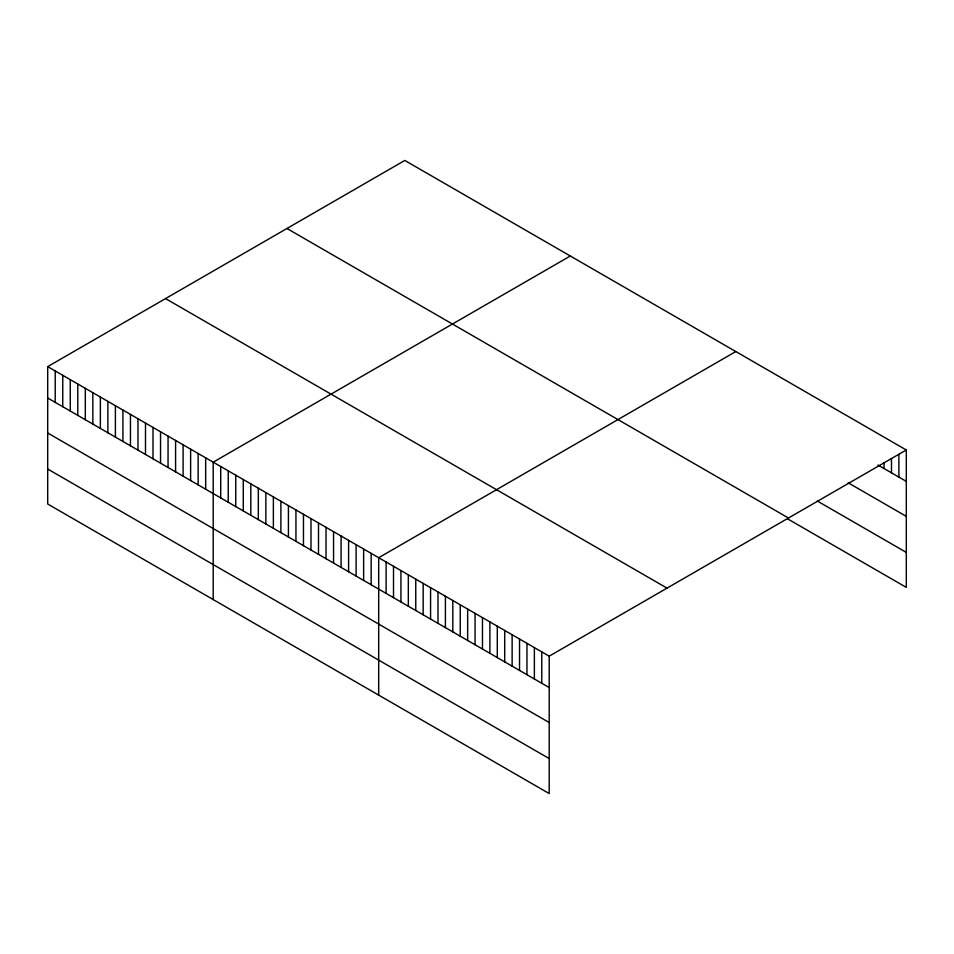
<?xml version="1.0" encoding="UTF-8"?>
<svg xmlns="http://www.w3.org/2000/svg" width="954" height="954" viewBox="0 0 954 954"><rect width="100%" height="100%" fill="white"/><g stroke="black" fill="none" stroke-linecap="round" stroke-linejoin="round"><path stroke-width="1.43" d="M47.7 366.622L549.194 656.161L549.194 793.549L47.7 504.01L47.7 366.622L404.806 160.451L906.3 449.99L906.3 587.378L787.682 518.893M570.301 255.994L213.195 462.177L213.195 599.553M735.796 351.549L378.69 557.72L378.69 695.108M549.194 656.161L906.3 449.99M877.883 464.968L906.3 481.376M848.225 482.831L906.3 516.352M817.339 501.029L906.3 552.39M286.963 228.495L788.457 518.022M165.543 298.59L667.037 588.129M47.7 398.009L549.194 687.548M47.7 432.985L549.194 722.524M47.7 469.034L549.194 758.561M898.883 454.271L898.883 477.095M891.477 458.552L891.477 472.814M884.06 462.821L884.06 468.533M541.777 651.88L541.777 683.267M534.371 647.599L534.371 678.986M526.954 643.318L526.954 674.705M519.536 639.037L519.536 670.423M512.131 634.756L512.131 666.142M504.714 630.475L504.714 661.861M497.296 626.206L497.296 657.58M489.891 621.925L489.891 653.299M482.474 617.643L482.474 649.018M475.056 613.362L475.056 644.749M467.651 609.081L467.651 640.468M460.233 604.8L460.233 636.187M452.816 600.519L452.816 631.906M445.411 596.238L445.411 627.625M437.993 591.957L437.993 623.344M430.576 587.676L430.576 619.063M423.171 583.395L423.171 614.781M415.753 579.114L415.753 610.5M408.336 574.833L408.336 606.219M400.93 570.564L400.93 601.938M393.513 566.282L393.513 597.657M386.096 562.001L386.096 593.388M371.166 553.38L371.166 584.754M363.641 549.027L363.641 580.414M356.116 544.686L356.116 576.073M348.592 540.346L348.592 571.732M341.079 536.005L341.079 567.391M333.554 531.664L333.554 563.039M326.029 527.312L326.029 558.698M318.505 522.971L318.505 554.357M310.98 518.63L310.98 550.017M303.467 514.289L303.467 545.676M295.943 509.949L295.943 541.323M288.418 505.596L288.418 536.983M280.893 501.255L280.893 532.642M273.369 496.915L273.369 528.301M265.856 492.574L265.856 523.961M258.331 488.233L258.331 519.62M250.807 483.881L250.807 515.267M243.282 479.54L243.282 510.927M235.757 475.199L235.757 506.586M228.233 470.859L228.233 502.245M220.72 466.518L220.72 497.905M205.67 457.825L205.67 489.211M198.146 453.484L198.146 484.87M190.621 449.143L190.621 480.53M183.108 444.802L183.108 476.189M175.584 440.462L175.584 471.836M168.059 436.109L168.059 467.496M160.534 431.768L160.534 463.155M153.01 427.428L153.01 458.814M145.497 423.087L145.497 454.474M137.972 418.746L137.972 450.121M130.448 414.394L130.448 445.78M122.923 410.053L122.923 441.44M115.398 405.712L115.398 437.099M107.874 401.372L107.874 432.758M100.361 397.031L100.361 428.406M92.836 392.678L92.836 424.065M85.311 388.338L85.311 419.724M77.787 383.997L77.787 415.384M70.262 379.656L70.262 411.043M62.749 375.316L62.749 406.69M55.225 370.963L55.225 402.349"/></g></svg>
